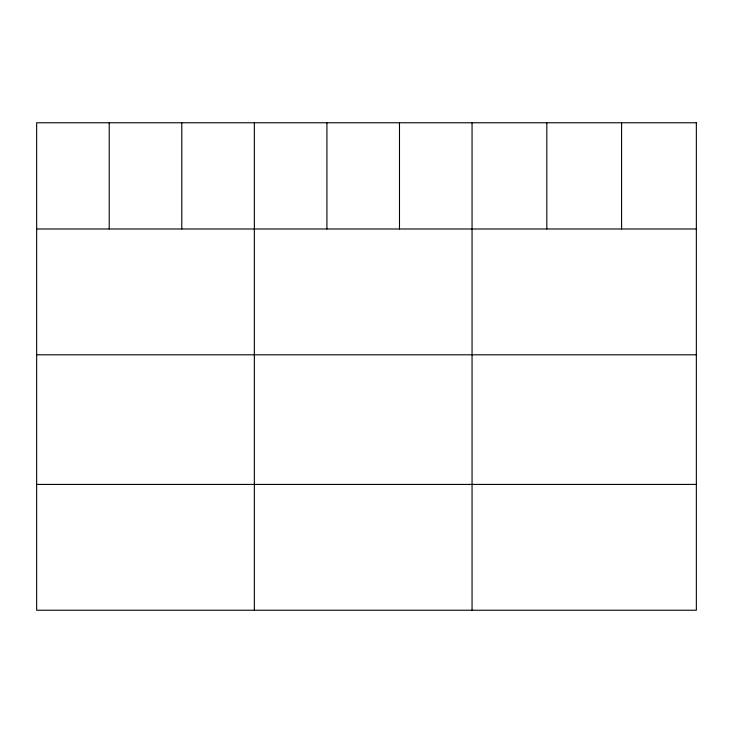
<?xml version="1.0" encoding="UTF-8"?>
<svg xmlns="http://www.w3.org/2000/svg" width="733" height="733" viewBox="0 0 733 733"><rect width="100%" height="100%" fill="white"/><g stroke="black" fill="none" stroke-linecap="round" stroke-linejoin="round"><path stroke-width="1.1" d="M36.65 228.989L696.35 228.989M36.65 354.799L696.35 354.799M36.65 484.421L696.35 484.421M621.584 122.768L621.584 228.989M546.818 122.768L546.818 228.989M472.052 122.768L472.052 610.232M399.485 122.768L399.485 228.989M326.918 122.768L326.918 228.989M254.351 122.768L254.351 610.232M181.784 122.768L181.784 228.989M109.217 122.768L109.217 228.989M696.35 122.768L36.65 122.768L36.65 610.232L696.35 610.232L696.35 122.768"/></g></svg>
